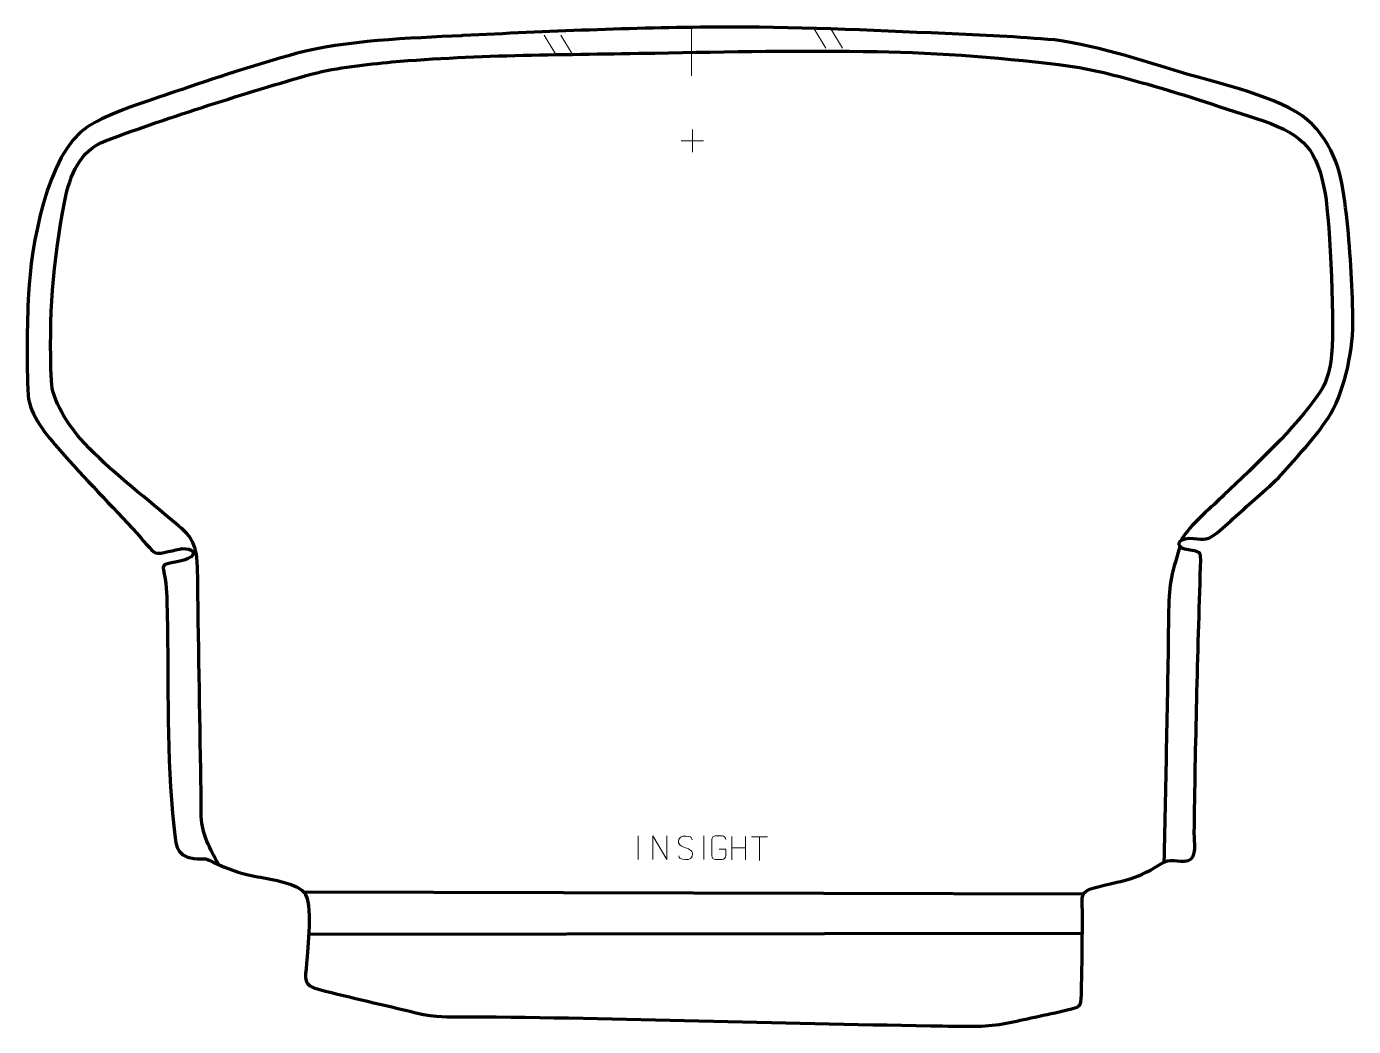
# Model space of a CAD drawing. Header units: millimetres. Extents: x -1337 to 74, y -23 to 1040.
import ezdxf

# ---------------------------------------------------------------- set-up
doc = ezdxf.new("R2010")
doc.units = ezdxf.units.MM
doc.header["$MEASUREMENT"] = 0
doc.layers.add('layer 2', color=7, linetype='Continuous')
doc.layers.add('layer 3', color=7, linetype='Continuous')

msp = doc.modelspace()

# ---------------------------------------------------------------- linework, layer by layer
at = {"layer": 'layer 2', "color": 142, "lineweight": 158}
for points, knots in [([(-1133.0457, 149.311), (-1141.6679, 166.6937), (-1150.4648, 180.1055), (-1151.052, 200.1105), (-1151.052, 200.1105), (-1151.3955, 211.8131), (-1151.1351, 223.6171), (-1151.3723, 235.3689), (-1151.3723, 235.3689), (-1152.7022, 311.8062), (-1153.9474, 388.2267), (-1155.0902, 464.667), (-1155.0902, 464.667), (-1155.8613, 497.6928), (-1166.6387, 501.3814), (-1190.0488, 521.3632), (-1190.0488, 521.3632), (-1219.1205, 546.0086), (-1254.8532, 573.511), (-1279.7524, 601.8506), (-1279.7524, 601.8506), (-1292.8613, 616.771), (-1309.6152, 642.6769), (-1310.3842, 662.9049), (-1310.3842, 662.9049), (-1313.0857, 733.9588), (-1309.04, 785.6532), (-1296.262, 854.4451), (-1296.262, 854.4451), (-1290.4996, 881.4582), (-1280.5438, 907.655), (-1252.7601, 918.2063), (-1252.7601, 918.2063), (-1182.8907, 944.1556), (-1104.0964, 969.0503), (-1032.7074, 989.2935), (-1032.7074, 989.2935), (-1007.0546, 996.1462), (-975.044, 999.3396), (-948.3987, 1001.9023), (-948.3987, 1001.9023), (-856.217, 1009.9751), (-761.7599, 1009.5428), (-669.1574, 1011.4294), (-669.1574, 1011.4294), (-590.6428, 1012.9203), (-511.2514, 1014.2014), (-432.7554, 1012.9643), (-432.7554, 1012.9643), (-367.8913, 1011.7573), (-292.0432, 1006.189), (-227.5804, 997.5214), (-227.5804, 997.5214), (-201.5688, 993.8163), (-171.5854, 985.6592), (-146.1016, 978.536), (-146.1016, 978.536), (-104.5988, 966.7803), (-63.2401, 952.388), (-21.9641, 939.4879), (-21.9641, 939.4879), (21.3732, 923.4093), (35.1598, 908.646), (43.3841, 862.0376), (43.3841, 862.0376), (48.5601, 831.2067), (54.2625, 716.4137), (49.467, 683.7187), (49.467, 683.7187), (47.7212, 671.8162), (44.2116, 660.3635), (37.3164, 650.2363), (37.3164, 650.2363), (10.8652, 611.3867), (-30.1658, 574.3462), (-64.155, 541.4688), (-64.155, 541.4688), (-76.3542, 529.7582), (-97.655, 511.9439), (-106.3602, 498.6592), (-106.3602, 498.6592), (-107.4876, 496.9388), (-108.5717, 495.1895), (-109.6586, 493.4434)], [0, 0, 0, 0, 0.045454545, 0.045454545, 0.045454545, 0.045454545, 0.090909091, 0.090909091, 0.090909091, 0.090909091, 0.136363636, 0.136363636, 0.136363636, 0.136363636, 0.181818182, 0.181818182, 0.181818182, 0.181818182, 0.227272727, 0.227272727, 0.227272727, 0.227272727, 0.272727273, 0.272727273, 0.272727273, 0.272727273, 0.318181818, 0.318181818, 0.318181818, 0.318181818, 0.363636364, 0.363636364, 0.363636364, 0.363636364, 0.409090909, 0.409090909, 0.409090909, 0.409090909, 0.454545455, 0.454545455, 0.454545455, 0.454545455, 0.5, 0.5, 0.5, 0.5, 0.545454545, 0.545454545, 0.545454545, 0.545454545, 0.590909091, 0.590909091, 0.590909091, 0.590909091, 0.636363636, 0.636363636, 0.636363636, 0.636363636, 0.681818182, 0.681818182, 0.681818182, 0.681818182, 0.727272727, 0.727272727, 0.727272727, 0.727272727, 0.772727273, 0.772727273, 0.772727273, 0.772727273, 0.818181818, 0.818181818, 0.818181818, 0.818181818, 0.863636364, 0.863636364, 0.863636364, 0.863636364, 0.909090909, 0.909090909, 0.909090909, 0.909090909, 1, 1, 1, 1]), ([(-110.9463, 487.0571), (-120.7822, 454.0032), (-122.6556, 447.1153), (-123.0379, 412.0953), (-123.0379, 412.0953), (-124.019, 325.2941), (-126.1833, 238.5151), (-127.9221, 151.7273)], [0, 0, 0, 0, 0.333333333, 0.333333333, 0.333333333, 0.333333333, 1, 1, 1, 1])]:
    msp.add_open_spline(points, degree=3, knots=knots, dxfattribs=at)
at = {"layer": 'layer 2', "color": 250, "lineweight": 9}
msp.add_open_spline([(-630.1848, 1012.192), (-630.1848, 1012.192), (-630.1848, 987.2179), (-630.1848, 987.2179)], degree=3, dxfattribs=at)
at = {"layer": 'layer 2', "color": 142, "lineweight": 158}
for points in [[(-1042.3418, 119.8682), (-1042.3418, 119.8682), (-213.4805, 117.8086), (-213.4805, 117.8086)], [(-1036.8659, 74.899), (-1036.8659, 74.899), (-214.6397, 76.163), (-214.6397, 76.163)]]:
    msp.add_open_spline(points, degree=3, dxfattribs=at)
at = {"layer": 'layer 3', "color": 242, "lineweight": 158}
msp.add_open_spline([(-1301.4153, 589.2423), (-1314.7915, 604.6362), (-1333.5333, 626.6038), (-1335.1637, 647.5823), (-1335.1637, 647.5823), (-1336.7991, 682.5492), (-1336.3002, 720.5863), (-1334.7599, 755.5975), (-1334.7599, 755.5975), (-1332.1336, 804.5388), (-1315.7247, 904.7824), (-1271.9049, 933.0672), (-1271.9049, 933.0672), (-1247.8028, 948.3541), (-1207.2943, 960.5278), (-1179.5169, 970.0967), (-1179.5169, 970.0967), (-1137.0582, 984.707), (-1093.69, 998.8023), (-1050.4168, 1010.7647), (-1050.4168, 1010.7647), (-998.4668, 1025.1258), (-928.7379, 1027.046), (-874.3799, 1029.8305), (-874.3799, 1029.8305), (-874.3799, 1029.8305), (-872.9396, 1029.9044), (-872.9396, 1029.9044), (-872.9396, 1029.9044), (-783.7102, 1034.3917), (-692.9263, 1038.2273), (-603.6179, 1038.9679), (-603.6179, 1038.9679), (-522.9485, 1039.5584), (-440.9812, 1035.5357), (-360.3245, 1032.0918), (-360.3245, 1032.0918), (-321.8678, 1030.3975), (-282.5909, 1028.5978), (-244.2635, 1025.3186), (-244.2635, 1025.3186), (-194.4342, 1018.9581), (-143.0219, 1000.1495), (-94.4485, 986.4773), (-94.4485, 986.4773), (-60.0189, 976.8513), (5.0708, 961.2558), (29.5199, 935.8866), (29.5199, 935.8866), (57.309, 906.2816), (61.5242, 878.547), (66.0943, 839.7322), (66.0943, 839.7322), (69.9375, 804.1203), (72.3849, 765.9889), (72.9956, 730.1766), (72.9956, 730.1766), (73.5373, 698.4066), (65.3286, 655.8446), (49.4342, 628.1755), (49.4342, 628.1755), (36.4252, 606.8268), (16.6281, 585.6655), (0.0287, 566.7718), (0.0287, 566.7718), (-8.0473, 557.562), (-16.6756, 550.0441), (-25.8569, 542.0229), (-25.8569, 542.0229), (-40.9632, 528.7616), (-56.0575, 514.6065), (-71.257, 501.6496), (-71.257, 501.6496), (-84.7432, 491.0646), (-86.7808, 495.8556), (-101.4735, 495.7578), (-101.4735, 495.7578), (-113.0735, 495.6805), (-115.6219, 486.4664), (-105.6209, 484.0821), (-105.6209, 484.0821), (-88.8782, 480.0907), (-88.3145, 485.4524), (-88.9555, 465.8036), (-88.9555, 465.8036), (-91.9919, 371.2196), (-94.4176, 276.565), (-95.7046, 181.9406), (-95.7046, 181.9406), (-95.4858, 174.3106), (-92.4212, 156.0422), (-102.1481, 153.1913), (-102.1481, 153.1913), (-114.0453, 150.358), (-120.1749, 157.6426), (-132.3883, 149.1724), (-132.3883, 149.1724), (-160.8004, 130.9422), (-171.5062, 132.6454), (-201.8838, 124.4261), (-201.8838, 124.4261), (-217.6928, 120.1486), (-214.7203, 114.7573), (-214.6112, 99.9375), (-214.6112, 99.9375), (-214.5238, 70.3273), (-214.9063, 40.4357), (-215.6513, 10.8331), (-215.6513, 10.8331), (-216.0054, -3.2411), (-217.1092, -1.9812), (-230.6224, -5.3819), (-230.6224, -5.3819), (-241.9021, -8.2204), (-253.321, -10.5717), (-264.696, -12.9969), (-264.696, -12.9969), (-264.696, -12.9969), (-265.5772, -13.1848), (-265.5772, -13.1848), (-265.5772, -13.1848), (-285.6427, -17.5012), (-305.1216, -22.5096), (-325.7366, -22.793), (-325.7366, -22.793), (-342.2804, -23.0205), (-359.3434, -22.4429), (-375.9329, -22.2029), (-375.9329, -22.2029), (-540.0344, -19.9269), (-704.2111, -13.5993), (-868.2927, -12.6768), (-868.2927, -12.6768), (-891.4576, -12.5465), (-899.5142, -14.0525), (-923.0777, -8.4464), (-923.0777, -8.4464), (-957.141, -0.2702), (-991.3916, 7.7494), (-1025.3963, 16.0806), (-1025.3963, 16.0806), (-1044.0926, 21.0227), (-1040.3202, 26.9495), (-1039.1778, 44.2117), (-1039.1778, 44.2117), (-1038.0704, 59.6152), (-1032.3741, 108.3011), (-1041.7745, 119.2811), (-1041.7745, 119.2811), (-1052.5564, 130.8678), (-1078.9547, 133.4213), (-1094.4405, 136.7241), (-1094.4405, 136.7241), (-1113.837, 140.8611), (-1120.0842, 143.2826), (-1138.3249, 151.7391), (-1138.3249, 151.7391), (-1149.6159, 156.9736), (-1147.0357, 154.4924), (-1158.9129, 155.4254), (-1158.9129, 155.4254), (-1179.7116, 157.0595), (-1178.1196, 173.5183), (-1180.096, 190.0604), (-1180.096, 190.0604), (-1188.7046, 263.0314), (-1185.462, 340.7368), (-1187.3514, 414.4676), (-1187.3514, 414.4676), (-1187.5902, 428.312), (-1187.69, 438.8816), (-1189.4833, 452.8144), (-1189.4833, 452.8144), (-1192.2194, 468.694), (-1194.9238, 467.3072), (-1177.1328, 470.5966), (-1177.1328, 470.5966), (-1172.462, 471.4638), (-1169.482, 472.2757), (-1165.109, 474.1969), (-1165.109, 474.1969), (-1154.1677, 479.461), (-1160.6394, 485.2631), (-1171.444, 484.7268), (-1171.444, 484.7268), (-1177.9463, 483.9906), (-1195.1503, 478.4323), (-1199.578, 480.2519), (-1199.578, 480.2519), (-1203.9102, 482.0323), (-1215.0874, 496.252), (-1219.28, 500.8124), (-1219.28, 500.8124), (-1246.5302, 530.4526), (-1274.8923, 558.9027), (-1301.4153, 589.2423)], degree=3, knots=[0, 0, 0, 0, 0.02, 0.02, 0.02, 0.02, 0.04, 0.04, 0.04, 0.04, 0.06, 0.06, 0.06, 0.06, 0.08, 0.08, 0.08, 0.08, 0.1, 0.1, 0.1, 0.1, 0.12, 0.12, 0.12, 0.12, 0.14, 0.14, 0.14, 0.14, 0.16, 0.16, 0.16, 0.16, 0.18, 0.18, 0.18, 0.18, 0.2, 0.2, 0.2, 0.2, 0.22, 0.22, 0.22, 0.22, 0.24, 0.24, 0.24, 0.24, 0.26, 0.26, 0.26, 0.26, 0.28, 0.28, 0.28, 0.28, 0.3, 0.3, 0.3, 0.3, 0.32, 0.32, 0.32, 0.32, 0.34, 0.34, 0.34, 0.34, 0.36, 0.36, 0.36, 0.36, 0.38, 0.38, 0.38, 0.38, 0.4, 0.4, 0.4, 0.4, 0.42, 0.42, 0.42, 0.42, 0.44, 0.44, 0.44, 0.44, 0.46, 0.46, 0.46, 0.46, 0.48, 0.48, 0.48, 0.48, 0.5, 0.5, 0.5, 0.5, 0.52, 0.52, 0.52, 0.52, 0.54, 0.54, 0.54, 0.54, 0.56, 0.56, 0.56, 0.56, 0.58, 0.58, 0.58, 0.58, 0.6, 0.6, 0.6, 0.6, 0.62, 0.62, 0.62, 0.62, 0.64, 0.64, 0.64, 0.64, 0.66, 0.66, 0.66, 0.66, 0.68, 0.68, 0.68, 0.68, 0.7, 0.7, 0.7, 0.7, 0.72, 0.72, 0.72, 0.72, 0.74, 0.74, 0.74, 0.74, 0.76, 0.76, 0.76, 0.76, 0.78, 0.78, 0.78, 0.78, 0.8, 0.8, 0.8, 0.8, 0.82, 0.82, 0.82, 0.82, 0.84, 0.84, 0.84, 0.84, 0.86, 0.86, 0.86, 0.86, 0.88, 0.88, 0.88, 0.88, 0.9, 0.9, 0.9, 0.9, 0.92, 0.92, 0.92, 0.92, 0.94, 0.94, 0.94, 0.94, 0.96, 0.96, 0.96, 0.96, 1, 1, 1, 1], dxfattribs=at)
at = {"layer": 'layer 3', "color": 250, "lineweight": 9}
for points in [[(-786.5312, 1030.254), (-786.5312, 1030.254), (-774.1669, 1009.7097), (-774.1669, 1009.7097)], [(-768.8013, 1030.254), (-768.8013, 1030.254), (-756.437, 1009.7097), (-756.437, 1009.7097)], [(-630.201, 1038.4323), (-630.201, 1038.4323), (-630.201, 1013.4582), (-630.201, 1013.4582)], [(-499.6623, 1037.0416), (-499.6623, 1037.0416), (-487.298, 1016.4973), (-487.298, 1016.4973)], [(-481.9324, 1037.0416), (-481.9324, 1037.0416), (-469.5681, 1016.4973), (-469.5681, 1016.4973)], [(-641.0895, 918.0974), (-641.0895, 918.0974), (-617.1116, 918.0974), (-617.1116, 918.0974)], [(-629.1006, 930.0864), (-629.1006, 930.0864), (-629.1006, 906.1085), (-629.1006, 906.1085)], [(-686.8439, 179.444), (-686.8439, 179.444), (-686.8439, 154.4699), (-686.8439, 154.4699)], [(-616.8439, 179.444), (-616.8439, 179.444), (-616.8439, 154.4699), (-616.8439, 154.4699)], [(-587.2736, 178.839), (-587.2736, 178.839), (-587.2736, 154.0615), (-587.2736, 154.0615)], [(-572.6303, 178.839), (-572.6303, 178.839), (-572.6303, 153.8855), (-572.6303, 153.8855)], [(-566.2205, 178.4102), (-566.2205, 178.4102), (-549.2333, 178.4102), (-549.2333, 178.4102)], [(-557.7267, 153.4802), (-557.7267, 153.4802), (-557.7267, 178.4337), (-557.7267, 178.4337)], [(-587.2736, 166.9567), (-587.2736, 166.9567), (-572.6303, 166.9571), (-572.6303, 166.9571)]]:
    msp.add_open_spline(points, degree=3, dxfattribs=at)
for points, knots in [([(-671.0687, 154.4839), (-671.0687, 154.4839), (-671.0687, 179.4374), (-671.0687, 179.4374), (-671.0687, 179.4374), (-671.0687, 179.4374), (-656.4139, 154.4839), (-656.4139, 154.4839), (-656.4139, 154.4839), (-656.4139, 154.4839), (-656.4139, 179.4374), (-656.4139, 179.4374)], [0, 0, 0, 0, 0.25, 0.25, 0.25, 0.25, 0.5, 0.5, 0.5, 0.5, 1, 1, 1, 1]), ([(-636.4139, 166.9607), (-640.6622, 168.4311), (-645.5703, 170.2269), (-643.5652, 175.7472), (-643.5652, 175.7472), (-642.0617, 179.8871), (-636.8481, 179.4986), (-633.2445, 178.8975), (-633.2445, 178.8975), (-630.3839, 178.4203), (-629.5192, 177.2071), (-629.2086, 175.123)], [0, 0, 0, 0, 0.25, 0.25, 0.25, 0.25, 0.5, 0.5, 0.5, 0.5, 1, 1, 1, 1]), ([(-600.8077, 165.4663), (-600.8077, 165.4663), (-593.6396, 165.4663), (-593.6396, 165.4663), (-593.6396, 165.4663), (-593.6396, 165.4663), (-593.6396, 158.2982), (-593.6396, 158.2982), (-593.6396, 158.2982), (-593.7793, 155.9748), (-595.4565, 154.4952), (-597.6043, 154.4844), (-597.6043, 154.4844), (-599.9361, 154.4848), (-602.2681, 154.4848), (-604.5996, 154.4844), (-604.5996, 154.4844), (-606.5245, 154.379), (-608.4967, 156.2635), (-608.4855, 158.2808), (-608.4855, 158.2808), (-608.4851, 164.0509), (-608.4851, 169.8206), (-608.4855, 175.5899), (-608.4855, 175.5899), (-608.4813, 177.728), (-606.7345, 179.4472), (-604.5822, 179.4338), (-604.5822, 179.4338), (-602.2565, 179.4338), (-599.9304, 179.4338), (-597.6043, 179.4338), (-597.6043, 179.4338), (-595.6576, 179.4692), (-593.6662, 177.9777), (-593.6396, 175.54)], [0, 0, 0, 0, 0.1, 0.1, 0.1, 0.1, 0.2, 0.2, 0.2, 0.2, 0.3, 0.3, 0.3, 0.3, 0.4, 0.4, 0.4, 0.4, 0.5, 0.5, 0.5, 0.5, 0.6, 0.6, 0.6, 0.6, 0.7, 0.7, 0.7, 0.7, 0.8, 0.8, 0.8, 0.8, 1, 1, 1, 1]), ([(-636.4139, 166.9606), (-632.3953, 165.3139), (-627.3658, 163.4256), (-629.1998, 158.0653), (-629.1998, 158.0653), (-630.6596, 153.7989), (-635.5704, 154.0556), (-639.2965, 154.6103), (-639.2965, 154.6103), (-642.0465, 155.0201), (-643.2674, 156.2336), (-643.6454, 158.3458)], [0, 0, 0, 0, 0.25, 0.25, 0.25, 0.25, 0.5, 0.5, 0.5, 0.5, 1, 1, 1, 1])]:
    msp.add_open_spline(points, degree=3, knots=knots, dxfattribs=at)

doc.saveas('drawing.dxf')
